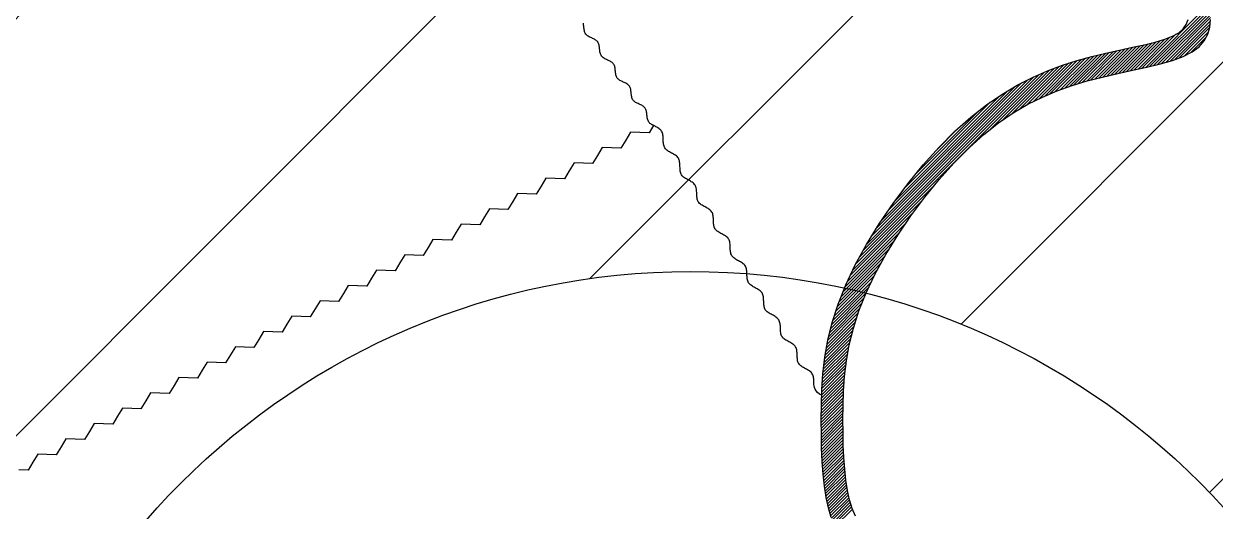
# Model space of a CAD drawing. Header units: metres. Extents: x 511779 to 512620, y 196282 to 196876.
# Drawn here: x 512567.47 to 512572.52, y 196418.89 to 196420.96 of the extents above; entities that cross this region are included whole.
import ezdxf

# ---------------------------------------------------------------- set-up
doc = ezdxf.new("R2010")
doc.units = ezdxf.units.M
doc.header["$MEASUREMENT"] = 0
doc.layers.get('0').update_dxf_attribs({"linetype": 'CONTINUOUS'})
doc.layers.add('KOP', color=7, linetype='CONTINUOUS')
doc.layers.add('sungai', color=45, linetype='CONTINUOUS')

msp = doc.modelspace()

# ---------------------------------------------------------------- hatches: boundary and pattern name
at = {"layer": 'KOP', "ltscale": 0.5}
h = msp.add_hatch(dxfattribs=at)
h.set_pattern_fill('ANSI31', color=1, scale=10, style=0)
h.set_pattern_definition([(45, (71.4876, 0), (-0.8838834765, 0.8838834765), [])])
edge = h.paths.add_edge_path(flags=16)
edge.add_arc((512532.4233, 196433.4781), 3.057, 0, 360)
h.paths.add_polyline_path([(512523.8585, 196440.9504), (512543.8085, 196440.9504), (512543.8085, 196423.8504), (512523.8585, 196423.8504)])
h.paths.add_polyline_path([(512542.3835, 196440.9504), (512562.3335, 196440.9504), (512562.3335, 196423.8504), (512542.3835, 196423.8504)])
edge = h.paths.add_edge_path(flags=16)
edge.add_arc((512551.9548, 196433.4781), 3.057, 0, 360)
h.paths.add_polyline_path([(512560.9085, 196440.9504), (512580.8585, 196440.9504), (512580.8585, 196423.8504), (512560.9085, 196423.8504)])
edge = h.paths.add_edge_path(flags=16)
edge.add_arc((512570.1256, 196433.4781), 3.057, 0, 360)
h.paths.add_polyline_path([(512579.4335, 196425.2754), (512599.3835, 196425.2754), (512599.3835, 196408.1754), (512579.4335, 196408.1754)])
edge = h.paths.add_edge_path(flags=16)
edge.add_arc((512589.1438, 196417.6648), 3.057, 0, 360)
h.paths.add_polyline_path([(512560.9085, 196425.2754), (512580.8585, 196425.2754), (512580.8585, 196408.1754), (512560.9085, 196408.1754)])
h.paths.add_polyline_path([(512542.3835, 196425.2754), (512562.3335, 196425.2754), (512562.3335, 196408.1754), (512542.3835, 196408.1754)])
h.paths.add_polyline_path([(512523.8585, 196425.2754), (512543.8085, 196425.2754), (512543.8085, 196408.1754), (512523.8585, 196408.1754)])
h.paths.add_polyline_path([(512505.3335, 196425.2754), (512525.2835, 196425.2754), (512525.2835, 196408.1754), (512505.3335, 196408.1754)])
h.paths.add_polyline_path([(512523.8585, 196409.6004), (512543.8085, 196409.6004), (512543.8085, 196392.5004), (512523.8585, 196392.5004)])
h.paths.add_polyline_path([(512505.3335, 196409.6004), (512525.2835, 196409.6004), (512525.2835, 196392.5004), (512505.3335, 196392.5004)])
h.paths.add_polyline_path([(512542.3835, 196409.6004), (512562.3335, 196409.6004), (512562.3335, 196392.5004), (512542.3835, 196392.5004)])
h.paths.add_polyline_path([(512560.9085, 196409.6004), (512580.8585, 196409.6004), (512580.8585, 196392.5004), (512560.9085, 196392.5004)])
h.paths.add_polyline_path([(512579.4335, 196409.6004), (512599.3835, 196409.6004), (512599.3835, 196392.5004), (512579.4335, 196392.5004)])
h.paths.add_polyline_path([(512597.9585, 196393.9254), (512617.9085, 196393.9254), (512617.9085, 196376.8254), (512597.9585, 196376.8254)])
h.paths.add_polyline_path([(512579.4335, 196393.9254), (512599.3835, 196393.9254), (512599.3835, 196376.8254), (512579.4335, 196376.8254)])
h.paths.add_polyline_path([(512560.9085, 196393.9254), (512580.8585, 196393.9254), (512580.8585, 196376.8254), (512560.9085, 196376.8254)])
h.paths.add_polyline_path([(512542.3835, 196393.9254), (512562.3335, 196393.9254), (512562.3335, 196376.8254), (512542.3835, 196376.8254)])
h.paths.add_polyline_path([(512523.8585, 196393.9254), (512543.8085, 196393.9254), (512543.8085, 196376.8254), (512523.8585, 196376.8254)])
edge = h.paths.add_edge_path(flags=16)
edge.add_arc((512571.0155, 196385.1874), 3.057, 0, 360)
edge = h.paths.add_edge_path(flags=16)
edge.add_arc((512551.7902, 196384.481), 3.057, 0, 360)
edge = h.paths.add_edge_path(flags=16)
edge.add_arc((512532.9877, 196384.481), 3.057, 0, 360)
edge = h.paths.add_edge_path(flags=16)
edge.add_arc((512533.8992, 196400.4208), 3.057, 0, 360)
edge = h.paths.add_edge_path(flags=16)
edge.add_arc((512514.3971, 196399.6911), 3.057, 0, 360)
edge = h.paths.add_edge_path(flags=16)
edge.add_arc((512515.1553, 196416.9261), 3.057, 0, 360)
edge = h.paths.add_edge_path(flags=16)
edge.add_arc((512533.5705, 196417.021), 3.057, 0, 360)
edge = h.paths.add_edge_path(flags=16)
edge.add_arc((512552.1483, 196417.1058), 3.057, 0, 360)
edge = h.paths.add_edge_path(flags=16)
edge.add_arc((512552.9492, 196400.5565), 3.057, 0, 360)
edge = h.paths.add_edge_path(flags=16)
edge.add_arc((512570.3514, 196400.5565), 3.057, 0, 360)
edge = h.paths.add_edge_path(flags=16)
edge.add_arc((512570.2939, 196416.8525), 3.057, 0, 360)
edge = h.paths.add_edge_path(flags=16)
edge.add_arc((512589.2652, 196401.2038), 3.057, 0, 360)
edge = h.paths.add_edge_path(flags=16)
edge.add_arc((512589.7985, 196384.821), 3.057, 0, 360)
edge = h.paths.add_edge_path(flags=16)
edge.add_arc((512608.2133, 196384.9436), 3.057, 0, 360)

# ---------------------------------------------------------------- linework, layer by layer
at = {"color": 5, "ltscale": 30}
msp.add_circle((512570.2939, 196416.8525), 3.057, dxfattribs=at)
at = {"layer": 'sungai', "color": 43, "ltscale": 30}
for p, q in [((512572.2248, 196420.7742), (512572.4952, 196421.0446)), ((512572.2415, 196420.7781), (512572.4966, 196421.0332)), ((512572.2584, 196420.7822), (512572.498, 196421.0218)), ((512572.2752, 196420.7862), (512572.4994, 196421.0104)), ((512572.2924, 196420.7906), (512572.4997, 196420.9979)), ((512572.3103, 196420.7957), (512572.5, 196420.9854)), ((512572.3282, 196420.8008), (512572.4996, 196420.9722)), ((512572.3471, 196420.8069), (512572.498, 196420.9578)), ((512572.3673, 196420.8143), (512572.4959, 196420.9429)), ((512572.1757, 196420.7635), (512572.3061, 196420.8939)), ((512572.1921, 196420.767), (512572.3273, 196420.9023)), ((512572.2084, 196420.7706), (512572.3525, 196420.9147)), ((512572.3885, 196420.8227), (512572.4906, 196420.9248)), ((512572.4146, 196420.836), (512572.481, 196420.9024)), ((512571.9388, 196420.7057), (512572.0715, 196420.8384)), ((512571.9571, 196420.7112), (512572.0879, 196420.8421)), ((512571.9754, 196420.7167), (512572.1043, 196420.8457)), ((512571.9926, 196420.7212), (512572.1207, 196420.8492)), ((512572.0098, 196420.7256), (512572.1369, 196420.8527)), ((512572.0271, 196420.73), (512572.1532, 196420.8562)), ((512572.0442, 196420.7343), (512572.1695, 196420.8596)), ((512572.0607, 196420.7381), (512572.1858, 196420.8632)), ((512572.0773, 196420.7419), (512572.2022, 196420.8668)), ((512572.0939, 196420.7457), (512572.2186, 196420.8704)), ((512572.1104, 196420.7494), (512572.2355, 196420.8745)), ((512572.1267, 196420.7529), (512572.2524, 196420.8786)), ((512572.143, 196420.7564), (512572.2697, 196420.883)), ((512572.1593, 196420.7599), (512572.2878, 196420.8884)), ((512571.7204, 196420.6153), (512571.8968, 196420.7917)), ((512571.7468, 196420.6289), (512571.9155, 196420.7977)), ((512571.7723, 196420.6417), (512571.9343, 196420.8036)), ((512571.7965, 196420.653), (512571.9519, 196420.8084)), ((512571.8186, 196420.6624), (512571.9696, 196420.8133)), ((512571.8408, 196420.6717), (512571.9872, 196420.8181)), ((512571.8616, 196420.6797), (512572.0044, 196420.8226)), ((512571.8814, 196420.6868), (512572.0213, 196420.8266)), ((512571.9013, 196420.6939), (512572.0382, 196420.8307)), ((512571.9205, 196420.7003), (512572.055, 196420.8348)), ((512571.0096, 196419.9685), (512571.7956, 196420.7545)), ((512571.0252, 196419.9969), (512571.7728, 196420.7445)), ((512571.5653, 196420.5114), (512571.8173, 196420.7634)), ((512571.617, 196420.5503), (512571.8377, 196420.771)), ((512571.6572, 196420.5777), (512571.8581, 196420.7786)), ((512571.6895, 196420.5972), (512571.878, 196420.7857)), ((512571.0411, 196420.0256), (512571.75, 196420.7345)), ((512571.0617, 196420.059), (512571.7247, 196420.722)), ((512571.0824, 196420.0925), (512571.6985, 196420.7086)), ((512571.106, 196420.1289), (512571.6708, 196420.6937)), ((512571.1334, 196420.1691), (512571.6393, 196420.675)), ((512571.164, 196420.2124), (512571.6058, 196420.6543)), ((512571.2019, 196420.2632), (512571.5652, 196420.6265)), ((512571.2525, 196420.3266), (512571.5135, 196420.5876)), ((512571.3388, 196420.4257), (512571.4267, 196420.5136)), ((512570.9939, 196419.94), (512571.328, 196420.2741)), ((512570.9819, 196419.9152), (512571.2765, 196420.2098)), ((512570.9702, 196419.8907), (512571.2388, 196420.1593)), ((512570.9585, 196419.8662), (512571.2085, 196420.1162)), ((512570.9399, 196419.822), (512571.1585, 196420.0406)), ((512570.9483, 196419.8432), (512571.1812, 196420.0761)), ((512570.9314, 196419.8008), (512571.1378, 196420.0071)), ((512570.9161, 196419.7598), (512571.1027, 196419.9464)), ((512570.923, 196419.7795), (512571.1183, 196419.9748)), ((512570.9042, 196419.7223), (512571.0727, 196419.8908)), ((512570.9101, 196419.7411), (512571.087, 196419.9179)), ((512570.893, 196419.6856), (512571.0493, 196419.8418)), ((512570.8982, 196419.7035), (512571.061, 196419.8663)), ((512570.8848, 196419.6517), (512571.0294, 196419.7964)), ((512570.8889, 196419.6686), (512571.0379, 196419.8176)), ((512570.8737, 196419.6023), (512571.0053, 196419.7338)), ((512570.8765, 196419.6179), (512571.0125, 196419.7539)), ((512570.8806, 196419.6348), (512571.021, 196419.7751)), ((512570.8655, 196419.5556), (512570.9873, 196419.6774)), ((512570.8682, 196419.5712), (512570.9933, 196419.6962)), ((512570.871, 196419.5867), (512570.9993, 196419.715)), ((512570.8596, 196419.5114), (512570.974, 196419.6257)), ((512570.8614, 196419.5259), (512570.9781, 196419.6427)), ((512570.8631, 196419.5405), (512570.9823, 196419.6597)), ((512570.8549, 196419.4683), (512570.9634, 196419.5768)), ((512570.8562, 196419.4824), (512570.9662, 196419.5924)), ((512570.8579, 196419.4969), (512570.9698, 196419.6088)), ((512570.852, 196419.427), (512570.9551, 196419.5301)), ((512570.853, 196419.4408), (512570.9578, 196419.5456)), ((512570.8539, 196419.4545), (512570.9606, 196419.5612)), ((512570.8501, 196419.3867), (512570.9498, 196419.4864)), ((512570.8505, 196419.3999), (512570.9516, 196419.501)), ((512570.8511, 196419.4133), (512570.9533, 196419.5155)), ((512570.8486, 196419.334), (512570.9448, 196419.4302)), ((512570.8488, 196419.347), (512570.9458, 196419.444)), ((512570.8492, 196419.3602), (512570.9468, 196419.4578)), ((512570.8496, 196419.3734), (512570.9481, 196419.4719)), ((512570.8483, 196419.2825), (512570.942, 196419.3762)), ((512570.8484, 196419.3083), (512570.9428, 196419.4027)), ((512570.8484, 196419.2954), (512570.9424, 196419.3894)), ((512570.8485, 196419.3212), (512570.9438, 196419.4164)), ((512570.8483, 196419.2698), (512570.9415, 196419.363)), ((512570.8484, 196419.2571), (512570.9411, 196419.3497)), ((512570.8485, 196419.2443), (512570.9408, 196419.3366)), ((512570.8486, 196419.2316), (512570.9407, 196419.3237)), ((512570.8487, 196419.2189), (512570.9406, 196419.3108)), ((512570.849, 196419.2064), (512570.9405, 196419.2979)), ((512570.8493, 196419.1939), (512570.9404, 196419.285)), ((512570.8495, 196419.1814), (512570.9404, 196419.2723)), ((512570.8498, 196419.1689), (512570.9405, 196419.2596)), ((512570.8502, 196419.1564), (512570.9406, 196419.2468)), ((512570.8507, 196419.1442), (512570.9407, 196419.2341)), ((512570.8513, 196419.1319), (512570.9408, 196419.2215)), ((512570.8518, 196419.1197), (512570.9411, 196419.209)), ((512570.8523, 196419.1074), (512570.9414, 196419.1964)), ((512570.8531, 196419.0954), (512570.9416, 196419.1839)), ((512570.8539, 196419.0834), (512570.9419, 196419.1714)), ((512570.8548, 196419.0715), (512570.9425, 196419.1592)), ((512570.8556, 196419.0595), (512570.943, 196419.1469)), ((512570.8566, 196419.0477), (512570.9435, 196419.1346)), ((512570.8578, 196419.0361), (512570.9441, 196419.1224)), ((512570.8591, 196419.0245), (512570.9449, 196419.1104)), ((512570.8603, 196419.013), (512570.9458, 196419.0984)), ((512570.8615, 196419.0014), (512570.9466, 196419.0865)), ((512570.8631, 196418.9902), (512570.9475, 196419.0746)), ((512570.8648, 196418.9792), (512570.9486, 196419.0629)), ((512570.8666, 196418.9681), (512570.9499, 196419.0514)), ((512570.8683, 196418.957), (512570.9512, 196419.0399)), ((512570.8702, 196418.9462), (512570.9524, 196419.0283)), ((512570.8725, 196418.9356), (512570.954, 196419.0172)), ((512570.8748, 196418.9251), (512570.9558, 196419.0061)), ((512570.877, 196418.9145), (512570.9575, 196418.995)), ((512570.8795, 196418.9042), (512570.9593, 196418.984)), ((512570.8824, 196418.8943), (512570.9615, 196418.9734)), ((512570.8853, 196418.8844), (512570.9638, 196418.9629)), ((512570.8882, 196418.8745), (512570.9661, 196418.9524)), ((512570.8913, 196418.8648), (512570.9684, 196418.9419)), ((512570.8949, 196418.8557), (512570.9714, 196418.9321)), ((512570.8986, 196418.8465), (512570.9743, 196418.9223)), ((512570.9022, 196418.8374), (512570.9773, 196418.9125)), ((512570.9061, 196418.8284), (512570.9805, 196418.9028))]:
    msp.add_line(p, q, dxfattribs=at)
at = {"layer": 'sungai', "color": 43, "lineweight": -3, "ltscale": 30}
for points in [[(512570.8526, 196419.3834), (512570.8413, 196419.3903), (512570.8327, 196419.3972), (512570.8265, 196419.4042), (512570.8223, 196419.4111), (512570.8196, 196419.4179), (512570.8182, 196419.4246), (512570.8175, 196419.431), (512570.8172, 196419.4372), (512570.817, 196419.4432), (512570.8168, 196419.4488), (512570.8164, 196419.4541), (512570.8158, 196419.4591), (512570.815, 196419.4637), (512570.8139, 196419.4681), (512570.8123, 196419.4721), (512570.8104, 196419.4759), (512570.8079, 196419.4793), (512570.805, 196419.4824), (512570.8017, 196419.4853), (512570.7981, 196419.488), (512570.7942, 196419.4906), (512570.7901, 196419.493), (512570.7859, 196419.4953), (512570.7816, 196419.4976), (512570.7773, 196419.4999), (512570.7731, 196419.5022), (512570.7691, 196419.5046), (512570.7652, 196419.5072), (512570.7616, 196419.5099), (512570.7583, 196419.5128), (512570.7553, 196419.5159), (512570.7529, 196419.5193), (512570.7509, 196419.523), (512570.7494, 196419.5271), (512570.7482, 196419.5313), (512570.7474, 196419.5357), (512570.7469, 196419.5403), (512570.7465, 196419.5451), (512570.7463, 196419.5499), (512570.7461, 196419.5547), (512570.7459, 196419.5596), (512570.7457, 196419.5644), (512570.7453, 196419.5691), (512570.7448, 196419.5737), (512570.744, 196419.5781), (512570.7428, 196419.5824), (512570.7413, 196419.5864), (512570.7393, 196419.5901), (512570.7369, 196419.5935), (512570.734, 196419.5967), (512570.7307, 196419.5996), (512570.727, 196419.6023), (512570.7231, 196419.6048), (512570.7191, 196419.6072), (512570.7149, 196419.6095), (512570.7106, 196419.6118), (512570.7063, 196419.6141), (512570.7021, 196419.6165), (512570.698, 196419.6189), (512570.6942, 196419.6214), (512570.6905, 196419.6241), (512570.6872, 196419.627), (512570.6843, 196419.6301), (512570.6818, 196419.6336), (512570.6799, 196419.6373), (512570.6784, 196419.6413), (512570.6772, 196419.6455), (512570.6764, 196419.65), (512570.6758, 196419.6546), (512570.6755, 196419.6593), (512570.6753, 196419.6641), (512570.6751, 196419.669), (512570.6749, 196419.6738), (512570.6747, 196419.6786), (512570.6743, 196419.6833), (512570.6738, 196419.6879), (512570.6729, 196419.6924), (512570.6718, 196419.6966), (512570.6703, 196419.7006), (512570.6683, 196419.7043), (512570.6659, 196419.7078), (512570.6629, 196419.7109), (512570.6596, 196419.7138), (512570.656, 196419.7165), (512570.6521, 196419.719), (512570.648, 196419.7214), (512570.6438, 196419.7238), (512570.6396, 196419.7261), (512570.6353, 196419.7284), (512570.6311, 196419.7307), (512570.627, 196419.7331), (512570.6231, 196419.7357), (512570.6195, 196419.7383), (512570.6162, 196419.7412), (512570.6133, 196419.7444), (512570.6108, 196419.7478), (512570.6089, 196419.7515), (512570.6073, 196419.7555), (512570.6062, 196419.7598), (512570.6054, 196419.7642), (512570.6048, 196419.7688), (512570.6045, 196419.7735), (512570.6042, 196419.7783), (512570.6041, 196419.7832), (512570.6039, 196419.788), (512570.6037, 196419.7928), (512570.6033, 196419.7976), (512570.6027, 196419.8022), (512570.6019, 196419.8066), (512570.6008, 196419.8109), (512570.5993, 196419.8149), (512570.5973, 196419.8186), (512570.5948, 196419.822), (512570.5919, 196419.8251), (512570.5886, 196419.828), (512570.585, 196419.8307), (512570.5811, 196419.8333), (512570.577, 196419.8357), (512570.5728, 196419.838), (512570.5685, 196419.8403), (512570.5643, 196419.8426), (512570.5601, 196419.8449), (512570.556, 196419.8474), (512570.5521, 196419.8499), (512570.5485, 196419.8526), (512570.5452, 196419.8555), (512570.5423, 196419.8586), (512570.5398, 196419.862), (512570.5378, 196419.8658), (512570.5363, 196419.8698), (512570.5352, 196419.874), (512570.5344, 196419.8784), (512570.5338, 196419.8831), (512570.5334, 196419.8878), (512570.5332, 196419.8926), (512570.533, 196419.8974), (512570.5329, 196419.9023), (512570.5326, 196419.9071), (512570.5323, 196419.9118), (512570.5317, 196419.9164), (512570.5309, 196419.9209), (512570.5298, 196419.9251), (512570.5282, 196419.9291), (512570.5263, 196419.9328), (512570.5238, 196419.9362), (512570.5209, 196419.9394), (512570.5176, 196419.9423), (512570.514, 196419.945), (512570.5101, 196419.9475), (512570.506, 196419.9499), (512570.5018, 196419.9523), (512570.4975, 196419.9545), (512570.4933, 196419.9568), (512570.4891, 196419.9592), (512570.485, 196419.9616), (512570.4811, 196419.9641), (512570.4775, 196419.9668), (512570.4742, 196419.9697), (512570.4712, 196419.9729), (512570.4688, 196419.9763), (512570.4668, 196419.98), (512570.4653, 196419.984), (512570.4641, 196419.9882), (512570.4633, 196419.9927), (512570.4628, 196419.9973), (512570.4624, 196420.002), (512570.4622, 196420.0068), (512570.462, 196420.0117), (512570.4618, 196420.0165), (512570.4616, 196420.0213), (512570.4612, 196420.026), (512570.4607, 196420.0306), (512570.4599, 196420.0351), (512570.4587, 196420.0393), (512570.4572, 196420.0433), (512570.4553, 196420.0471), (512570.4528, 196420.0505), (512570.4499, 196420.0536), (512570.4466, 196420.0565), (512570.4429, 196420.0592), (512570.4391, 196420.0617), (512570.435, 196420.0642), (512570.4308, 196420.0665), (512570.4265, 196420.0688), (512570.4222, 196420.0711), (512570.418, 196420.0734), (512570.414, 196420.0758), (512570.4101, 196420.0784), (512570.4064, 196420.0811), (512570.4031, 196420.084), (512570.4002, 196420.0871), (512570.3978, 196420.0905), (512570.3958, 196420.0942), (512570.3943, 196420.0982), (512570.3931, 196420.1025), (512570.3923, 196420.1069), (512570.3918, 196420.1115), (512570.3914, 196420.1163), (512570.3912, 196420.1211), (512570.391, 196420.1259), (512570.3908, 196420.1307), (512570.3906, 196420.1356), (512570.3902, 196420.1403), (512570.3897, 196420.1449), (512570.3889, 196420.1493), (512570.3877, 196420.1536), (512570.3862, 196420.1576), (512570.3842, 196420.1613), (512570.3818, 196420.1647), (512570.3788, 196420.1678), (512570.3755, 196420.1707), (512570.3719, 196420.1734), (512570.368, 196420.176), (512570.364, 196420.1784), (512570.3597, 196420.1807), (512570.3555, 196420.183), (512570.3512, 196420.1853), (512570.347, 196420.1876), (512570.3429, 196420.1901), (512570.339, 196420.1926), (512570.3354, 196420.1953), (512570.3321, 196420.1982), (512570.3292, 196420.2013), (512570.3267, 196420.2047), (512570.3248, 196420.2085), (512570.3232, 196420.2125), (512570.3221, 196420.2167), (512570.3213, 196420.2212), (512570.3207, 196420.2258), (512570.3204, 196420.2305), (512570.3201, 196420.2353), (512570.32, 196420.2401), (512570.3198, 196420.245), (512570.3196, 196420.2498), (512570.3192, 196420.2545), (512570.3186, 196420.2591), (512570.3178, 196420.2636), (512570.3167, 196420.2678), (512570.3152, 196420.2718), (512570.3132, 196420.2755), (512570.3107, 196420.2789), (512570.3078, 196420.2821), (512570.3045, 196420.285), (512570.3009, 196420.2877), (512570.297, 196420.2902), (512570.2929, 196420.2926), (512570.2887, 196420.295), (512570.2845, 196420.2973), (512570.2802, 196420.2995), (512570.276, 196420.3019), (512570.2719, 196420.3043), (512570.268, 196420.3068), (512570.2644, 196420.3095), (512570.2611, 196420.3124), (512570.2582, 196420.3156), (512570.2557, 196420.319), (512570.2537, 196420.3227), (512570.2522, 196420.3267), (512570.2511, 196420.331), (512570.2503, 196420.3354), (512570.2497, 196420.34), (512570.2493, 196420.3447), (512570.2491, 196420.3495), (512570.2489, 196420.3544), (512570.2488, 196420.3592), (512570.2485, 196420.364), (512570.2482, 196420.3687), (512570.2476, 196420.3734), (512570.2468, 196420.3778), (512570.2457, 196420.382), (512570.2442, 196420.386), (512570.2422, 196420.3898), (512570.2397, 196420.3932), (512570.2368, 196420.3963), (512570.2335, 196420.3992), (512570.2299, 196420.4019), (512570.226, 196420.4044), (512570.2219, 196420.4069), (512570.2177, 196420.4092), (512570.2134, 196420.4115), (512570.2092, 196420.4138), (512570.205, 196420.4161), (512570.2009, 196420.4185), (512570.197, 196420.4211), (512570.1934, 196420.4238), (512570.1901, 196420.4267), (512570.1872, 196420.4298), (512570.1847, 196420.4332), (512570.1827, 196420.4369), (512570.1812, 196420.4409), (512570.1801, 196420.4452), (512570.1792, 196420.4496), (512570.1787, 196420.4542), (512570.1783, 196420.459), (512570.1781, 196420.4638), (512570.1779, 196420.4686), (512570.1778, 196420.4735), (512570.1775, 196420.4783), (512570.1772, 196420.483), (512570.1766, 196420.4876), (512570.1758, 196420.492), (512570.1747, 196420.4963), (512570.1731, 196420.5003), (512570.1712, 196420.504), (512570.1687, 196420.5074), (512570.1658, 196420.5105), (512570.1625, 196420.5134), (512570.1589, 196420.5161), (512570.1551, 196420.5185), (512570.1512, 196420.5208), (512570.1471, 196420.5229), (512570.1431, 196420.525), (512570.1391, 196420.5269), (512570.1352, 196420.5289), (512570.1315, 196420.5308), (512570.128, 196420.5329), (512570.1247, 196420.535), (512570.1217, 196420.5373), (512570.119, 196420.5398), (512570.1167, 196420.5426), (512570.1148, 196420.5457), (512570.1133, 196420.549), (512570.1121, 196420.5526), (512570.1111, 196420.5563), (512570.1104, 196420.5602), (512570.1098, 196420.5642), (512570.1094, 196420.5683), (512570.1089, 196420.5724), (512570.1085, 196420.5765), (512570.1081, 196420.5806), (512570.1075, 196420.5846), (512570.1067, 196420.5885), (512570.1058, 196420.5922), (512570.1046, 196420.5958), (512570.1031, 196420.5991), (512570.1012, 196420.6022), (512570.0989, 196420.6049), (512570.0962, 196420.6074), (512570.0933, 196420.6097), (512570.09, 196420.6118), (512570.0866, 196420.6138), (512570.0829, 196420.6156), (512570.0792, 196420.6173), (512570.0755, 196420.6191), (512570.0717, 196420.6208), (512570.068, 196420.6225), (512570.0644, 196420.6244), (512570.0609, 196420.6263), (512570.0577, 196420.6284), (512570.0547, 196420.6307), (512570.052, 196420.6332), (512570.0498, 196420.6359), (512570.0479, 196420.639), (512570.0463, 196420.6423), (512570.0451, 196420.6459), (512570.0442, 196420.6496), (512570.0435, 196420.6535), (512570.0429, 196420.6575), (512570.0424, 196420.6616), (512570.042, 196420.6657), (512570.0416, 196420.6698), (512570.0411, 196420.6739), (512570.0405, 196420.6779), (512570.0398, 196420.6818), (512570.0389, 196420.6856), (512570.0377, 196420.6891), (512570.0361, 196420.6924), (512570.0342, 196420.6955), (512570.0319, 196420.6983), (512570.0293, 196420.7008), (512570.0263, 196420.7031), (512570.0231, 196420.7052), (512570.0196, 196420.7071), (512570.016, 196420.7089), (512570.0123, 196420.7107), (512570.0085, 196420.7124), (512570.0048, 196420.7141), (512570.001, 196420.7159), (512569.9974, 196420.7177), (512569.994, 196420.7196), (512569.9907, 196420.7217), (512569.9878, 196420.724), (512569.9851, 196420.7265), (512569.9828, 196420.7293), (512569.9809, 196420.7323), (512569.9794, 196420.7357), (512569.9782, 196420.7392), (512569.9772, 196420.743), (512569.9765, 196420.7469), (512569.9759, 196420.7509), (512569.9755, 196420.7549), (512569.9751, 196420.7591), (512569.9746, 196420.7632), (512569.9742, 196420.7673), (512569.9736, 196420.7713), (512569.9729, 196420.7752), (512569.9719, 196420.7789), (512569.9707, 196420.7824), (512569.9692, 196420.7858), (512569.9673, 196420.7888), (512569.965, 196420.7916), (512569.9623, 196420.7941), (512569.9594, 196420.7964), (512569.9561, 196420.7985), (512569.9527, 196420.8004), (512569.9491, 196420.8023), (512569.9454, 196420.804), (512569.9416, 196420.8057), (512569.9378, 196420.8074), (512569.9341, 196420.8092), (512569.9305, 196420.811), (512569.927, 196420.813), (512569.9238, 196420.8151), (512569.9208, 196420.8173), (512569.9182, 196420.8198), (512569.9159, 196420.8226), (512569.914, 196420.8257), (512569.9125, 196420.829), (512569.9112, 196420.8326), (512569.9103, 196420.8363), (512569.9096, 196420.8402), (512569.909, 196420.8442), (512569.9085, 196420.8483), (512569.9081, 196420.8524), (512569.9077, 196420.8565), (512569.9072, 196420.8606), (512569.9067, 196420.8646), (512569.9059, 196420.8685), (512569.905, 196420.8722), (512569.9038, 196420.8758), (512569.9022, 196420.8791), (512569.9004, 196420.8822), (512569.8981, 196420.8849), (512569.8954, 196420.8874), (512569.8924, 196420.8897), (512569.8892, 196420.8918), (512569.8857, 196420.8938), (512569.8821, 196420.8956), (512569.8784, 196420.8973), (512569.8746, 196420.8991), (512569.8709, 196420.9008), (512569.8672, 196420.9025), (512569.8636, 196420.9043), (512569.8601, 196420.9063), (512569.8569, 196420.9084), (512569.8539, 196420.9107), (512569.8512, 196420.9132), (512569.8489, 196420.9159), (512569.847, 196420.919), (512569.8455, 196420.9223), (512569.8443, 196420.9259), (512569.8434, 196420.9296), (512569.8426, 196420.9335), (512569.8421, 196420.9375), (512569.8416, 196420.9416), (512569.8412, 196420.9457), (512569.8408, 196420.9498), (512569.8403, 196420.9539), (512569.8397, 196420.9579), (512569.839, 196420.9618)], [(512570.1384, 196420.5313), (512570.1178, 196420.4978), (512570.0785, 196420.4988), (512570.0392, 196420.4999), (512570.0186, 196420.4663), (512569.9981, 196420.4328), (512569.9588, 196420.4338), (512569.9194, 196420.4349), (512569.8989, 196420.4014), (512569.8783, 196420.3678), (512569.839, 196420.3689), (512569.7997, 196420.3699), (512569.7791, 196420.3364), (512569.7586, 196420.3028), (512569.7192, 196420.3039), (512569.6799, 196420.3049), (512569.6594, 196420.2714), (512569.6388, 196420.2379), (512569.5995, 196420.2389), (512569.5602, 196420.2399), (512569.5396, 196420.2064), (512569.519, 196420.1729), (512569.4797, 196420.1739), (512569.4404, 196420.175), (512569.4198, 196420.1414), (512569.3993, 196420.1079), (512569.36, 196420.1089), (512569.3206, 196420.11), (512569.3001, 196420.0765), (512569.2795, 196420.0429), (512569.2402, 196420.044), (512569.2009, 196420.045), (512569.1803, 196420.0115), (512569.1598, 196419.9779), (512569.1204, 196419.979), (512569.0811, 196419.98), (512569.0606, 196419.9465), (512569.04, 196419.913), (512569.0007, 196419.914), (512568.9614, 196419.9151), (512568.9408, 196419.8815), (512568.9202, 196419.848), (512568.8809, 196419.849), (512568.8416, 196419.8501), (512568.821, 196419.8165), (512568.8005, 196419.783), (512568.7612, 196419.7841), (512568.7218, 196419.7851), (512568.7013, 196419.7516), (512568.6807, 196419.718), (512568.6414, 196419.7191), (512568.6021, 196419.7201), (512568.5815, 196419.6866), (512568.561, 196419.6531), (512568.5216, 196419.6541), (512568.4823, 196419.6551), (512568.4618, 196419.6216), (512568.4412, 196419.5881), (512568.4019, 196419.5891), (512568.3626, 196419.5902), (512568.342, 196419.5566), (512568.3214, 196419.5231), (512568.2821, 196419.5241), (512568.2428, 196419.5252), (512568.2222, 196419.4916), (512568.2017, 196419.4581), (512568.1624, 196419.4592), (512568.123, 196419.4602), (512568.1025, 196419.4267), (512568.0819, 196419.3931), (512568.0426, 196419.3942), (512568.0033, 196419.3952), (512567.9827, 196419.3617), (512567.9621, 196419.3282), (512567.9228, 196419.3292), (512567.8835, 196419.3302), (512567.863, 196419.2967), (512567.8424, 196419.2632), (512567.8031, 196419.2642), (512567.7637, 196419.2653), (512567.7432, 196419.2317), (512567.7226, 196419.1982), (512567.6833, 196419.1992), (512567.644, 196419.2003), (512567.6234, 196419.1667), (512567.6029, 196419.1332), (512567.5635, 196419.1343), (512567.5242, 196419.1353), (512567.5037, 196419.1018), (512567.4831, 196419.0682), (512567.4438, 196419.0693)]]:
    msp.add_lwpolyline(points, dxfattribs=at)
at = {"layer": 'sungai', "color": 43, "ltscale": 30}
for points in [[(512570.8903, 196418.8674), (512570.8785, 196418.9075), (512570.8691, 196418.9515), (512570.8618, 196418.9992), (512570.8563, 196419.0503), (512570.8524, 196419.1044), (512570.85, 196419.1612), (512570.8487, 196419.2203), (512570.8483, 196419.2815), (512570.8487, 196419.3445), (512570.8508, 196419.4094), (512570.8555, 196419.4765), (512570.8638, 196419.5461), (512570.8766, 196419.6182), (512570.8949, 196419.6932), (512570.9197, 196419.7713), (512570.952, 196419.8527), (512570.9924, 196419.9373), (512571.0401, 196420.024), (512571.0939, 196420.1112), (512571.1528, 196420.1975), (512571.2155, 196420.2814), (512571.281, 196420.3613), (512571.348, 196420.4359), (512571.4156, 196420.5036), (512571.4826, 196420.5633), (512571.5489, 196420.6153), (512571.6146, 196420.6603), (512571.6797, 196420.699), (512571.7441, 196420.7319), (512571.8079, 196420.7599), (512571.8711, 196420.7835), (512571.9337, 196420.8034), (512571.9955, 196420.8204), (512572.0559, 196420.835), (512572.114, 196420.8478), (512572.1689, 196420.8595), (512572.2196, 196420.8706), (512572.2654, 196420.8818), (512572.3054, 196420.8936), (512572.3386, 196420.9067), (512572.3646, 196420.9216), (512572.3837, 196420.9383), (512572.3967, 196420.9568), (512572.4044, 196420.9769)], [(512570.9929, 196418.8722), (512570.9795, 196418.9051), (512570.9685, 196418.9417), (512570.9596, 196418.9818), (512570.9528, 196419.0253), (512570.9477, 196419.0718), (512570.9441, 196419.1211), (512570.9419, 196419.1731), (512570.9407, 196419.2274), (512570.9404, 196419.2838), (512570.9408, 196419.3422), (512570.9428, 196419.4027), (512570.9473, 196419.4654), (512570.9551, 196419.5306), (512570.9673, 196419.5984), (512570.9846, 196419.669), (512571.0081, 196419.7427), (512571.0386, 196419.8195), (512571.0768, 196419.8994), (512571.1219, 196419.9813), (512571.1727, 196420.0637), (512571.2283, 196420.1453), (512571.2875, 196420.2245), (512571.3492, 196420.3), (512571.4123, 196420.3704), (512571.4757, 196420.4342), (512571.5386, 196420.4905), (512571.6009, 196420.5394), (512571.663, 196420.5817), (512571.7249, 196420.618), (512571.7871, 196420.649), (512571.8496, 196420.6754), (512571.9127, 196420.6979), (512571.9766, 196420.7171), (512572.0414, 196420.7337), (512572.1061, 196420.7484), (512572.1693, 196420.7621), (512572.23, 196420.7753), (512572.2868, 196420.789), (512572.3385, 196420.8038), (512572.384, 196420.8204), (512572.4219, 196420.8397), (512572.4514, 196420.8622), (512572.4731, 196420.8876), (512572.4879, 196420.9154), (512572.4966, 196420.9454), (512572.5002, 196420.9769)]]:
    msp.add_lwpolyline(points, dxfattribs=at)

doc.saveas('drawing.dxf')
